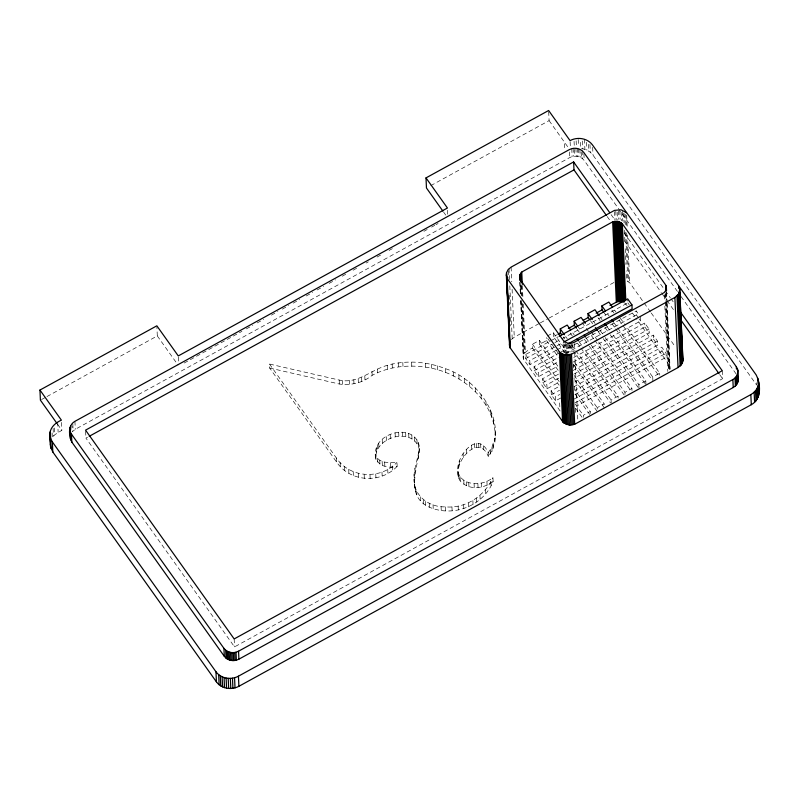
<?xml version="1.0" encoding="UTF-8"?>
<svg xmlns="http://www.w3.org/2000/svg" width="799" height="799" viewBox="0 0 799 799"><rect width="100%" height="100%" fill="white"/><g stroke="black" fill="none" stroke-linecap="round" stroke-linejoin="round"><path stroke-width="0.6" stroke-dasharray="4 3" d="M397.163 466.326C380.684 483.934 349.962 482.157 336.489 461.892L269.672 368.029L269.493 364.044L339.185 380.044C357.463 384.349 370.906 369.837 387.215 365.363C406.132 359.84 427.195 361.557 445.482 368.689C478.811 379.405 509.842 423.56 488.379 456.648L488.199 452.663C478.012 428.963 455.75 456.479 457.807 471.39C461.492 486.501 482.996 486.391 492.943 477.572L493.123 481.547C483.195 506.017 453.363 517.542 429.403 507.215C403.665 495.69 419.325 465.957 419.235 445.922C415.27 426.676 388.114 429.672 378.726 443.085C369.128 458.187 380.314 470.561 397.163 466.326L396.983 462.351C389.652 462.991 377.687 463.43 375.51 454.301M419.375 452.693L419.235 445.922M666.905 304.089L669.872 369.468L669.752 365.782L636.024 318.122M494.951 442.187L495.12 432.019M375.7 458.286L375.72 451.425M493.123 481.547C485.023 487.71 472.858 490.147 463.989 484.234C456.139 480.039 458.416 471.45 458.406 464.329M414.351 483.125C412.574 471.31 417.777 460.244 419.195 448.708M375.9 455.41C378.117 435.205 414.651 427.325 419.415 449.897M488.199 452.663L491.884 447.47L494.771 438.202M458.586 468.304C460.653 454.901 480.279 435.805 488.379 456.648M560.139 352.429L534.072 366.651L534.251 370.636L538.516 376.669L557.822 366.142L539.415 340.384L532.474 344.219L532.653 348.194C528.259 349.822 521.477 353.338 523.515 359.16L560.199 411.095M414.172 479.15C413.502 495.969 429.502 507.395 445.303 506.866C465.737 508.753 484.733 495.999 492.943 477.572M61.493 422.411L61.853 430.281L54.831 434.706L52.334 437.752L52.025 431.011M677.432 291.465L584.219 160.499C580.963 156.015 574.351 155.016 569.607 157.633L75.286 429.293L72.25 431.79L72 426.097M511.36 339.585L514.276 337.188L539.305 323.445M269.493 364.044L336.309 457.917C349.782 478.172 380.504 479.959 396.983 462.351M269.672 368.029L339.365 384.029C350.951 385.627 363.046 382.821 372.154 375.3C388.624 366.621 407.35 364.574 425.617 367.19C460.224 371.775 494.172 399.23 495.3 435.994M547.345 336.009L553.298 332.724L567.45 352.519M558.211 370.406L539.595 344.369L546.536 340.534L546.396 337.548M564.933 352.729L553.477 336.699L557.442 334.511M583.4 417.318L583.31 415.33L590.251 411.505L575.03 390.202L657.707 345.108L657.527 341.123L653.262 335.091L573.942 378.356M574.461 379.595L597.372 411.655L597.193 407.67L604.134 403.835L573.183 360.549M611.215 402.996L611.075 400.009L618.017 396.174L582.811 346.926M625.058 394.336L624.968 392.339L631.909 388.514L598.181 341.333M638.98 387.665L638.85 384.679L645.792 380.853L612.104 333.732M652.913 381.003L652.733 377.018L659.674 373.183L626.036 326.142M41.498 399.56L45.873 397.163M46.961 396.554L157.303 335.92L156.894 326.931M430.801 185.618L549.093 120.619L548.683 111.63M184.189 363.046L241.947 331.305M246.302 328.908L252.844 325.323M257.198 322.926L263.74 319.33M271.37 315.136L277.902 311.54M282.267 309.153L288.809 305.558M293.163 303.161L299.705 299.565M306.237 295.98L312.779 292.384M317.133 289.987L323.675 286.392M329.118 283.395L335.66 279.81M342.202 276.214L346.556 273.817M353.098 270.222L357.453 267.825M366.172 263.041L368.349 261.842M377.068 257.048L381.433 254.651M389.053 250.467L392.329 248.669M423.929 231.301L427.195 229.503M431.56 227.106L434.826 225.308M435.914 224.709L438.092 223.51M722.236 370.726L722.596 378.686L234.526 646.91L85.922 438.112L88.1 436.913M540.394 322.856L548.014 318.671M549.103 318.072L614.401 282.247M556.184 350.302L529.987 364.594L525.722 358.561L525.542 354.576L549.442 341.543M550.531 340.943L558.131 336.798M525.722 358.561L551.879 344.289M554.866 342.661L560.838 339.405M561.837 338.856L627.854 302.851L627.714 299.865M529.987 364.594L529.807 360.619L562.396 342.831M557.183 349.762L567.13 344.329M561.228 351.84L636.204 310.941L639.04 314.966M534.251 370.636L560.489 356.324M565.462 353.607L636.384 314.916L636.204 310.941M538.516 376.669L538.336 372.694L557.892 362.017M573.742 357.453L640.648 320.958L640.468 316.973M532.474 344.219L559.46 381.972L547.045 388.743L542.781 382.711L542.591 378.726L557.812 370.426M573.023 362.127L644.733 323.016L648.998 329.048L649.178 333.033L573.392 374.371M542.781 382.711L561.128 372.694M573.073 366.182L644.913 326.991L644.733 323.016M547.045 388.743L546.856 384.758L558.811 378.247M572.933 370.536L648.998 329.048M560.778 397.982L555.565 400.818L551.3 394.786L551.12 390.801L559.819 386.057M551.3 394.786L559.61 390.252M574.711 382.012L653.442 339.066L653.262 335.091M555.565 400.818L555.385 396.833L559.739 394.466M573.862 386.766L657.527 341.123M574.861 394.576L661.782 347.156L666.046 353.198L666.236 357.173L576.668 406.032M573.362 399.48L661.971 351.141L661.782 347.156M574.781 402.986L666.046 353.198M756.523 382.771L756.623 385.018L593.008 155.146C590.131 151.261 585.547 148.934 580.763 148.574L580.354 139.585M650.526 312L629.762 282.826L626.696 280.649L626.246 270.811M624.419 302.671L627.405 305.957M614.571 310.092L615.999 312.099M620.304 318.112L625.317 325.133M611.874 310.062L614.022 313.058M619.035 320.069L658.426 375.16M607.6 313.897L609.038 315.895M614.051 322.916L616.209 325.922M617.637 327.93L652.733 377.018M603.505 311.89L607.08 316.893M612.094 323.905L614.96 327.91M615.679 328.918L652.194 379.994M600.638 317.692L602.076 319.7M607.09 326.721L611.395 332.734M597.992 317.722L600.139 320.729M605.153 327.74L609.447 333.742M610.166 334.751L645.252 383.83M593.677 321.488L595.105 323.495M600.129 330.516L604.424 336.529M605.143 337.538L638.85 384.679M590.331 320.549L593.198 324.554M598.211 331.565L602.506 337.577M603.225 338.576L638.311 387.665M591.01 331.305L597.462 340.334M581.962 322.377L585.537 327.39M586.256 328.389L588.404 331.395M591.27 335.4L594.136 339.405M594.846 340.404L631.37 391.49M578.336 327.121L579.744 329.088M586.196 338.117L590.501 344.129M591.21 345.138L624.968 392.339M577.168 329.218L579.315 332.224M584.329 339.235L588.623 345.238M589.342 346.247L624.428 395.325M572.783 332.893L574.211 334.891M579.235 341.912L581.382 344.918M570.226 333.043L572.374 336.049M577.387 343.061L580.254 347.066M580.963 348.074L617.487 399.15M565.812 336.689L567.25 338.696M571.545 344.709L574.411 348.724M575.849 350.731L611.075 400.009M563.285 336.878L564.713 338.876M569.008 344.888L610.546 402.986M573.522 364.743L604.314 407.82L604.134 403.835M547.734 338.486L558.331 353.318M574.111 375.37L597.193 407.67M546.536 340.534L557.992 356.564M575.4 394.446L589.722 414.481M575.23 404.034L583.31 415.33M532.653 348.194L559.14 385.258M575.61 408.299L583.49 419.315M681.048 296.539L736.688 374.711M549.093 120.619L568.389 147.725M611.135 214.641L614.741 219.705M624.119 232.879L664.518 289.637M665.247 290.656L670.291 297.747M671.02 298.766L673.177 301.802M607.17 216.519L610.056 220.574M624.488 240.849L661.272 292.534M662.001 293.553L666.326 299.635M667.045 300.644L674.266 310.781M719.709 374.631L722.596 378.686M651.235 312.998L674.865 346.197M443.615 212.105L445.752 215.111M157.303 335.92L178.027 365.033M57.558 424.259L61.853 430.281M632.428 313.058L635.305 317.113M627.854 302.851L629.272 304.858M636.384 314.916L638.511 317.942M639.22 318.941L640.648 320.958M644.913 326.991L649.178 333.033M653.442 339.066L657.707 345.108M661.971 351.141L666.236 357.173M525.542 354.576L529.807 360.619M534.072 366.651L538.336 372.694M542.591 378.726L546.856 384.758M551.12 390.801L555.385 396.833M666.576 292.064L667.075 302.541M667.085 303.171L670.051 368.549M666.406 292.993L666.726 299.166M665.976 291.415L666.366 300.054M666.426 301.283L669.502 369.128M665.587 293.503L665.927 300.903M665.976 302.142L669.063 369.987M665.018 294.302L665.297 300.464M665.357 301.702L668.493 370.776M664.339 295.031L664.618 301.193M664.848 306.127L667.814 371.505M659.674 373.183L659.764 375.18M645.792 380.853L645.972 384.828M626.686 215.221L627.245 227.515M627.585 234.886L629.762 282.826M625.777 214.372L626.336 226.666M626.616 232.819L628.853 281.987M624.748 213.643L625.307 225.937M625.587 232.08L627.824 281.248M631.909 388.514L631.999 390.501M623.62 213.033L624.069 222.871M624.399 230.242L624.958 242.536M625.237 248.689L625.967 264.669M622.351 211.335L622.801 221.173M621.133 212.234L621.522 220.844M619.754 210.826L620.144 219.435M618.426 210.796L618.816 219.405M617.148 212.154L617.487 219.525M615.789 211.196L616.179 219.805M614.541 211.615L614.93 220.224M618.017 396.174L618.116 398.162M592.648 147.276L593.008 155.146M589.952 144.419L590.311 152.289M588.364 144.369L588.663 151.111M586.496 142.282L586.856 150.142M584.449 139.276L584.908 149.383M583.909 153.678L584.219 160.499M582.511 140.994L582.87 148.864M582.111 150.681L582.471 158.641M581.143 152.2L581.402 157.882M579.864 149.293L580.224 157.253M578.216 139.535L578.526 146.277M578.596 148.794L578.955 156.764M590.251 411.505L590.341 413.492M577.268 148.454L577.627 156.414M576.149 140.864L576.399 146.477M575.899 148.264L576.259 156.234M574.561 149.373L574.871 156.204M574.062 141.303L574.321 146.916M573.133 148.374L573.492 156.334M571.774 148.654L572.134 156.614M570.116 141.743L570.376 147.366M569.347 151.95L569.607 157.633M574.321 343.52L574.661 350.921M574.711 352.149L577.797 419.994M564.394 143.74L564.673 149.962M572.374 344.299L572.713 351.7M573.273 364.034L573.552 370.207M574.281 386.237L574.561 392.409M575.29 408.439L575.57 414.611M571.335 344.519L571.675 351.92M570.276 344.619L570.606 352.019M569.208 344.599L569.537 351.999M568.149 344.449L568.548 353.088M567.13 344.189L567.58 354.057M566.211 345.048L566.611 353.677M565.253 343.33L565.702 353.198M564.484 343.979L564.883 352.609M563.195 343.78L563.585 352.419M559.65 402.876L559.829 406.851M553.298 332.724L553.477 336.699M539.415 340.384L539.595 344.369M522.366 285.593L522.926 297.927M523.215 304.089L525.392 352.199M521.637 285.083L522.137 296.189M522.476 303.59L524.713 352.928M521.068 285.882L521.517 295.75M521.847 303.151L524.144 353.727M520.568 285.503L520.958 294.132M521.238 300.304L523.705 354.576M520.039 282.686L520.648 295.031M520.878 301.183L523.515 359.16M519.759 282.077L520.409 294.721M520.638 300.274L523.275 358.252M511.1 267.116L511.769 281.867M512.099 289.248L514.276 337.188M509.033 268.614L509.532 279.67M509.812 285.822L512.209 338.676M508.234 270.751L508.573 278.122M509.353 295.33L509.802 305.168M510.361 317.463L510.751 326.062M493.512 419.715L493.692 423.69M493.163 444.454L493.343 448.439M491.645 413.073L491.824 417.058M490.147 409.567L490.326 413.542M491.884 447.47L492.064 451.455M490.266 450.157L490.446 454.142M490.826 481.437L491.005 485.412M485.982 401.737L486.162 405.722M486.911 481.138L487.09 485.113M481.038 394.496L481.218 398.481M483.375 445.682L483.555 449.667M485.472 489.208L485.652 493.193M480.648 443.904L480.828 447.889M481.537 483.085L481.717 487.07M478.681 443.405L478.861 447.39M475.555 387.885L475.735 391.86M479.959 495.36L480.139 499.335M476.444 443.325L476.633 447.3M477.872 483.575L478.052 487.56M474.306 443.705L474.486 447.69M476.564 498.087L476.743 502.072M474.077 483.535L474.256 487.52M469.253 381.912L469.432 385.887M471.31 445.143L471.49 449.128M472.868 500.554L473.048 504.539M464.249 378.267L464.429 382.252M468.753 482.716L468.933 486.691M466.476 449.228L466.656 453.213M468.554 502.941L468.733 506.926M466.346 481.817L466.526 485.792M463.11 453.612L463.3 457.597M463.81 480.259L463.989 484.234M458.856 375.051L459.035 379.026M463.64 504.778L463.82 508.763M459.465 460.803L459.645 464.778M460.044 476.653L460.234 480.638M447.54 210.257L447.75 214.751M458.856 474.926L459.035 478.911M458.087 473.078L458.266 477.063M453.213 372.144L453.393 376.129M457.807 471.39L457.987 475.365M458.147 505.937L458.326 509.922M451.944 506.726L452.124 510.711M445.482 368.689L445.662 372.674M445.303 506.866L445.482 510.851M437.443 365.802L437.632 369.787M441.058 506.446L441.248 510.421M431.5 364.254L431.68 368.229M433.038 504.549L433.218 508.524M425.438 363.215L425.617 367.19M429.223 503.23L429.403 507.215M425.328 501.343L425.507 505.328M423.5 500.004L423.68 503.989M418.556 442.566L418.746 446.541M420.424 496.768L420.604 500.743M418.276 454.801L418.456 458.786M416.948 439.73L417.128 443.715M411.625 362.356L411.805 366.341M414.601 437.203L414.781 441.188M416.688 490.886L416.868 494.871M414.891 468.364L415.071 472.339M415.46 487.67L415.64 491.645M414.701 484.314L414.881 488.289M414.102 473.987L414.281 477.972M411.815 434.976L411.994 438.961M408.679 433.308L408.858 437.293M402.806 362.386L402.986 366.371M405.642 432.459L405.822 436.434M402.406 432.079L402.586 436.064M398.461 362.726L398.641 366.701M398.681 432.129L398.861 436.114M392.149 363.875L392.329 367.85M395.076 432.728L395.255 436.713M392.549 465.927L392.728 469.912M387.215 365.363L387.395 369.348M390.172 434.626L390.351 438.601M390.471 462.681L390.651 466.656M386.496 436.663L386.676 440.649M387.715 469.123L387.895 473.108M384.669 462.102L384.848 466.077M382.212 439.55L382.391 443.535M382.142 461.383L382.322 465.358M377.388 368.978L377.567 372.953M381.972 472.039L382.152 476.014M379.755 460.254L379.934 464.229M378.726 443.085L378.906 447.07M377.518 445.113L377.697 449.088M377.238 458.246L377.418 462.231M376.409 448.189L376.589 452.174M371.974 371.315L372.154 375.3M375.76 455.69L375.939 459.675M375.76 474.007L375.939 477.992M369.987 474.756L370.167 478.741M364.793 375.9L364.973 379.885M361.617 377.567L361.797 381.542M364.154 474.546L364.334 478.521M358.192 378.776L358.371 382.761M358.521 473.457L358.711 477.442M353.787 379.735L353.967 383.72M349.303 380.284L349.483 384.269M353.208 471.59L353.388 475.575M348.714 469.263L348.893 473.248M342.252 380.404L342.431 384.389M344.599 466.446L344.778 470.431M339.185 380.044L339.365 384.029M340.124 462.441L340.304 466.426M336.309 457.917L336.489 461.892M234.167 638.94L234.526 646.91M178.337 357.053L178.586 362.666M85.613 431.29L85.922 438.112M74.926 421.333L75.286 429.293M72.829 424.019L73.138 430.841M57.678 422.212L58.137 432.319M54.522 427.964L54.831 434.706M53.114 428.294L53.463 436.164"/><path stroke-width="1.2" d="M49.928 434.846C49.578 427.855 55.461 422.691 61.393 420.164L39.95 390.052L156.844 325.812L178.287 355.925L447.44 208.01L426.007 177.897L548.633 110.502L570.067 140.624C577.357 136.599 587.535 138.127 592.548 145.028L756.164 374.911C760.778 384.119 761.787 399.041 751.3 404.703L238.901 686.291C231.62 690.316 221.443 688.778 216.429 681.887L52.814 452.004L50.587 446.821L49.928 434.846L51.066 448.629M50.387 444.963L50.816 441.248M69.942 428.334L70.332 431.929L71.461 434.127L223.93 648.339C227.196 652.823 233.807 653.822 238.541 651.205L732.863 379.545C737.457 377.308 739.554 370.976 736.328 366.751L583.859 152.539C580.593 148.055 573.982 147.056 569.248 149.673L74.926 421.333C67.695 425.298 68.844 435.745 71.82 442.087L224.299 656.299C227.555 660.783 234.167 661.782 238.901 659.165L733.232 387.515C736.958 385.577 739.305 380.983 737.827 376.908M678.95 288.639L678.84 286.182L679.729 289.568L682.915 359.63L682.636 361.947L680.988 365.133L678.061 367.53L574.681 424.259L569.457 425.048L563.495 422.731L509.862 347.375L506.526 272.699L508.184 269.523L511.1 267.116L614.481 210.387L621.023 209.777L626.576 212.764M509.432 345.088L509.702 342.761M519.57 276.214L519.869 278.981L563.025 340.074C565.532 343.53 570.626 344.299 574.271 342.282L664.229 292.564L665.917 290.187L666.106 285.603L622.331 223.75L617.887 221.363L612.653 221.852L521.757 272.02L519.75 275.295L519.64 279.61M679.729 289.568L678.511 294.072L674.885 297.468L571.495 354.187L566.281 354.986L562.476 354.007L559.4 351.82L507.145 278.402L506.256 275.016M758.97 393.927L758.591 381.952M70.532 435.095L70.382 438.711M50.607 438.521L52.354 441.897L215.97 671.769C220.983 678.671 231.161 680.209 238.442 676.184L750.84 394.596C754.815 392.349 757.991 388.454 758.511 383.82M561.847 334.871L560.419 332.873L560.239 328.888L567.18 325.063L570.676 329.957M576.449 328.209L574.301 325.203L574.121 321.228L581.063 317.393L585.297 323.315M589.622 319.55L588.184 317.543L588.004 313.568L594.945 309.732L599.22 315.705M603.505 311.89L602.066 309.882L601.887 305.897L608.828 302.072L612.414 307.086M558.431 333.962L560.419 332.873M568.349 328.489L574.301 325.203M583.23 320.279L588.184 317.543M596.124 313.168L602.066 309.882M609.697 212.614L573.622 161.937L85.553 430.152L234.167 638.94L722.236 370.726L680.398 311.94M89.198 436.314L573.982 169.897L573.622 161.937M610.056 305.478L617.297 301.692L622.551 301.802L618.905 221.623M559.22 336.209L627.674 298.866L631.939 304.898L632.119 308.883L568.129 343.79M563.485 342.242L631.939 304.898M601.887 305.897L605.462 310.891M611.904 319.91L613.342 321.917M604.943 323.705L606.371 325.712M588.004 313.568L592.259 319.51M595.345 327.56L597.492 330.566M574.121 321.228L577.637 326.142M584.049 335.111L585.477 337.108M577.078 338.906L578.516 340.913M560.239 328.888L564.424 334.741M573.982 169.897L606.451 215.51M680.029 318.891L718.99 373.622M442.896 211.096L426.466 188.005L426.007 177.897M56.849 423.25L40.409 400.159L39.95 390.052M758.85 390.212L759.05 392.069M682.785 358.471L682.915 359.63M758.391 380.094L758.541 383.47M757.911 378.287L758.171 383.9M758.161 385.667L758.621 395.775M757.532 387.455L757.991 397.562M756.643 389.163L757.102 399.27M755.504 390.751L755.964 400.868M754.146 392.209L754.606 402.316M750.84 394.596L751.3 404.703M737.777 370.127L738.216 380.504M737.467 368.948L737.567 371.225M737.627 373.742L737.986 381.702M737.217 374.911L737.577 382.871M736.328 366.751L736.428 369.028M736.638 376.019L736.998 383.979M735.899 377.048L736.259 385.018M735.02 377.997L735.38 385.957M732.863 379.545L733.232 387.515M679.599 288.409L682.865 360.798M679.53 292.184L680.029 303.25M680.368 310.631L680.868 321.687M681.148 327.84L681.647 338.896M681.927 345.048L682.486 357.343M679.46 291.885L682.636 361.947M679.07 293.003L682.246 363.066M678.511 294.072L681.697 364.134M677.802 295.061L680.988 365.133M676.953 295.97L680.129 366.042M674.885 297.468L678.061 367.53M666.346 286.501L666.526 290.836M666.106 285.603L666.336 290.536M622.331 223.75L625.807 300.224M621.602 223.071L625.138 300.784M620.783 222.492L624.369 301.433M619.874 222.002L623.52 302.182M617.887 221.363L621.522 301.543M616.828 221.213L620.473 301.393M615.759 221.193L619.405 301.373M614.701 221.293L618.346 301.473M613.662 221.513L617.297 301.692M612.653 221.852L616.309 302.042M571.495 354.187L574.681 424.259M570.246 354.616L573.422 424.678M568.948 354.886L572.124 424.958M567.61 355.016L570.796 425.078M566.281 354.986L569.457 425.048M564.963 354.806L568.149 424.868M563.685 354.476L566.871 424.539M562.476 354.007L565.652 424.069M561.337 353.398L564.523 423.46M560.309 352.659L563.495 422.731M559.4 351.82L562.586 421.882M521.757 272.02L522.316 284.354M521.078 272.749L521.517 282.616M520.509 273.548L520.898 282.177M520.059 274.397L520.339 280.569M519.75 275.295L519.969 280.229M507.145 278.402L510.321 348.464M506.526 272.699L506.966 282.536M507.305 289.907L507.755 299.745M508.144 308.344L508.583 318.182M508.923 325.553L509.372 335.39M506.676 277.313L509.862 347.375M506.296 273.847L509.562 346.247M238.541 651.205L238.901 659.165M238.442 676.184L238.901 686.291M236.015 652.224L236.374 660.184M234.666 652.513L235.026 660.473M234.556 677.752L235.016 687.859M233.278 652.633L233.638 660.603M231.89 652.613L232.249 660.573M232.469 678.191L232.928 688.299M230.521 652.423L230.881 660.383M229.193 652.084L229.553 660.044M230.342 678.381L230.801 688.498M227.935 651.585L228.294 659.555M228.214 678.341L228.674 688.448M226.756 650.955L227.116 658.915M225.688 650.196L226.047 658.156M226.107 678.051L226.566 688.169M223.93 648.339L224.299 656.299M224.06 677.532L224.519 687.639M222.122 676.773L222.581 686.88M220.304 675.804L220.764 685.912M218.666 674.626L219.126 684.743M215.97 671.769L216.429 681.887M71.461 434.127L71.82 442.087M70.572 425.967L70.731 429.383M70.172 427.135L70.692 439.889M52.354 441.897L52.814 452.004M50.357 431.14L50.717 439.001M49.997 432.988L50.587 446.821"/></g></svg>
